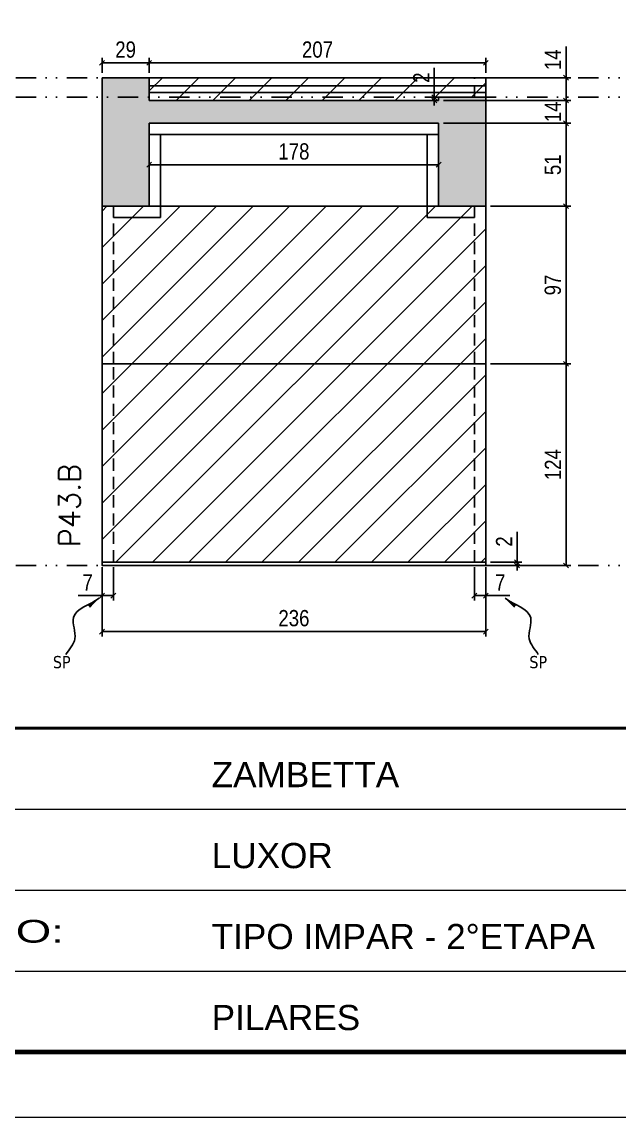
# Model space of a CAD drawing. Extents: x 14400 to 20667, y -21631 to 6985.
# Drawn here: x 19764 to 20131, y 1340 to 2014 of the extents above; entities that cross this region are included whole.
import ezdxf

# ---------------------------------------------------------------- set-up
doc = ezdxf.new("R2010")
doc.units = 0
for name, pattern in [('CONTINUO', [0]), ('DASHED', [0.75, 0.5, -0.25]), ('DIVIDE2', [0.625, 0.25, -0.125, 0, -0.125, 0, -0.125]), ('HIDDEN', [0.375, 0.25, -0.125])]:
    doc.linetypes.add(name, pattern=pattern)
for name, color, linetype in [('COTA', 241, 'Continuous'), ('Nível', 160, 'Continuous'), ('Painéis', 200, 'Continuous'), ('SARR_2.2x7', 40, 'Continuous'), ('SARR_EDITAR', 141, 'Continuous'), ('texto', 7, 'Continuous')]:
    doc.layers.add(name, color=color, linetype=linetype)
for name, color, linetype, lineweight in [('Folhas', 255, 'Continuous', 9), ('Hachura', 251, 'Continuous', 9), ('SARRAFO DE PRESSAO', 251, 'DASHED', 9), ('Texto Seção', 7, 'Continuous', 15)]:
    doc.layers.add(name, color=color, linetype=linetype, lineweight=lineweight)
doc.styles.add('ARIAL', font='arial.ttf')
doc.styles.add('COTA TECNICA', font='techl___.ttf', dxfattribs={"height": 10})
doc.styles.add('COTA TECNICA-50', font='techl___.ttf', dxfattribs={"height": 10})
doc.styles.add('REGUA-120', font='ROMANS.shx', dxfattribs={"height": 15})
doc.styles.get("Standard").update_dxf_attribs({"font": 'arial.ttf'})
doc.styles.add('Tecnologia', font='')
doc.styles.get('Tecnologia').set_extended_font_data('Forgotten Futurist')
doc.dimstyles.new('COTA PAINEL-50', dxfattribs={"dimtxt": 10, "dimasz": 3, "dimexe": 3, "dimexo": 3, "dimgap": 3, "dimtad": 1, "dimdec": 1, "dimzin": 12, "dimdsep": 46, "dimtxsty": 'COTA TECNICA-50', "dimblk1": 'OBLIQUE', "dimblk2": 'OBLIQUE', "dimsah": 1, "dimcen": 0.9, "dimclrd": 4, "dimclre": 4, "dimclrt": 240, "dimadec": 1, "dimazin": 3, "dimtfac": 1, "dimtdec": 1, "dimtmove": 0, "dimatfit": 3, "dimfxl": 1, "dimtolj": 1, "dimtzin": 12, "dimarcsym": 0})
doc.dimstyles.new('PAINEL', dxfattribs={"dimtxt": 10, "dimasz": 3, "dimexe": 3, "dimexo": 3, "dimgap": 3, "dimtad": 1, "dimdec": 1, "dimzin": 12, "dimdsep": 46, "dimtxsty": 'COTA TECNICA', "dimblk1": 'OBLIQUE', "dimblk2": 'OBLIQUE', "dimsah": 1, "dimcen": 0.9, "dimclrd": 4, "dimclre": 4, "dimclrt": 240, "dimadec": 1, "dimazin": 3, "dimtfac": 1, "dimtdec": 1, "dimtmove": 0, "dimatfit": 3, "dimfxl": 1, "dimtolj": 1, "dimtzin": 12, "dimarcsym": 0})
doc.dimstyles.get("Standard").update_dxf_attribs({"dimtxt": 0.18, "dimasz": 0.18, "dimexe": 0.18, "dimexo": 0.0625, "dimgap": 0.09, "dimtad": 0, "dimtih": 1, "dimtoh": 1, "dimdec": 4, "dimzin": 0, "dimdsep": 46, "dimtxsty": 'Standard', "dimcen": 0.09, "dimadec": 0, "dimazin": 0, "dimtfac": 1, "dimtdec": 4, "dimtofl": 0, "dimtmove": 0, "dimatfit": 3, "dimfxl": 1, "dimtolj": 1, "dimtzin": 0, "dimarcsym": 0})

# ---------------------------------------------------------------- blocks, each defined once
blk = doc.blocks.new('9999999999')
at = {"color": 30, "linetype": 'CONTINUO'}
for p, q in [((98564.56, 34379.64), (99583.98, 34379.64)), ((98564.56, 34329.83), (99487.98, 34329.83)), ((98564.56, 34280.02), (99487.98, 34280.02))]:
    blk.add_line(p, q, dxfattribs=at)
at = {"color": 30, "linetype": 'CONTINUO', "const_width": 2}
blk.add_lwpolyline([(99583.98, 34230.21), (99583.98, 34414.45, 0.414214), (99568.98, 34429.45), (98228.98, 34429.45, 0.414214), (98213.98, 34414.45), (98213.98, 34245.21, 0.414214), (98228.98, 34230.21), (99583.98, 34230.21)], format="xyb", dxfattribs=at)
at = {"layer": 'Folhas'}
blk.add_lwpolyline([(98138.98, 34190.21), (99623.98, 34190.21), (99623.98, 35240.21), (98138.98, 35240.21)], close=True, dxfattribs=at)
at = {"layer": 'Folhas', "color": 30, "const_width": 3}
blk.add_lwpolyline([(98213.98, 34230.21), (99583.98, 34230.21), (99583.98, 35200.21), (98213.98, 35200.21)], close=True, dxfattribs=at)
at = {"color": 7, "linetype": 'Continuous', "ltscale": 5, "style": 'ARIAL'}
for s, height, p in [('ZAMBETTA', 15.483, (98837.68, 34393.13)), ('LUXOR', 15.483, (98837.68, 34343.32)), ('TIPO IMPAR - 2°ETAPA', 15.4829, (98837.68, 34293.51)), ('PILARES', 15.483, (98837.68, 34243.7))]:
    blk.add_text(s, height=height, dxfattribs=at).set_placement(p)
at = {"layer": 'Folhas', "color": 7, "style": 'Tecnologia', "width": 1.5}
blk.add_text('PAVIMENTO:', height=14, dxfattribs=at).set_placement((98573.65, 34297.5))
blk = doc.blocks.new('_Oblique')
at = {"color": 0, "linetype": 'ByBlock', "lineweight": -2}
blk.add_line((-0.5, -0.5), (0.5, 0.5), dxfattribs=at)
blk = doc.blocks.new('*D892')
at = {"layer": 'COTA', "color": 4, "lineweight": -2, "transparency": 16777216}
for p, q in [((19813.27, 1678.71), (19813.27, 1636.03)), ((20049.27, 1678.71), (20049.27, 1636.03)), ((20049.27, 1639.03), (19813.27, 1639.03))]:
    blk.add_line(p, q, dxfattribs=at)
at = {"layer": 'Defpoints', "color": 0, "transparency": 16777216}
for p in [(19813.27, 1681.71), (20049.27, 1681.71), (19813.27, 1639.03)]:
    blk.add_point(p, dxfattribs=at)
at = {"layer": 'COTA', "color": 4, "lineweight": -2, "transparency": 16777216, "xscale": 3, "yscale": 3, "zscale": 3, "rotation": 180}
blk.add_blockref('_Oblique', (19813.27, 1639.03), dxfattribs=at)
at = {"layer": 'COTA', "color": 4, "lineweight": -2, "transparency": 16777216, "xscale": 3, "yscale": 3, "zscale": 3}
blk.add_blockref('_Oblique', (20049.27, 1639.03), dxfattribs=at)
at = {"layer": 'COTA', "color": 240, "transparency": 16777216, "insert": (19931.27, 1647.25), "char_height": 10, "attachment_point": 5, "style": 'COTA TECNICA'}
blk.add_mtext('\\A1;236', dxfattribs=at)
blk = doc.blocks.new('*D893')
at = {"layer": 'COTA', "color": 4, "lineweight": -2, "transparency": 16777216}
for p, q in [((20042.27, 1678.71), (20042.27, 1658.2)), ((20049.27, 1676.71), (20049.27, 1658.2)), ((20042.27, 1661.2), (20049.27, 1661.2)), ((20049.27, 1661.2), (20064, 1661.2))]:
    blk.add_line(p, q, dxfattribs=at)
at = {"layer": 'Defpoints', "color": 0, "transparency": 16777216}
for p in [(20042.27, 1681.71), (20049.27, 1679.71), (20049.27, 1661.2)]:
    blk.add_point(p, dxfattribs=at)
at = {"layer": 'COTA', "color": 4, "lineweight": -2, "transparency": 16777216, "xscale": 3, "yscale": 3, "zscale": 3, "rotation": 180}
blk.add_blockref('_Oblique', (20042.27, 1661.2), dxfattribs=at)
at = {"layer": 'COTA', "color": 4, "lineweight": -2, "transparency": 16777216, "xscale": 3, "yscale": 3, "zscale": 3}
blk.add_blockref('_Oblique', (20049.27, 1661.2), dxfattribs=at)
at = {"layer": 'COTA', "color": 240, "transparency": 16777216, "insert": (20058.14, 1669.27), "char_height": 10, "attachment_point": 5, "style": 'COTA TECNICA-50'}
blk.add_mtext('\\A1;7', dxfattribs=at)
blk = doc.blocks.new('*D894')
at = {"layer": 'COTA', "color": 4, "lineweight": -2, "transparency": 16777216}
for p, q in [((19820.27, 1678.71), (19820.27, 1658.2)), ((19813.27, 1676.71), (19813.27, 1658.2)), ((19813.27, 1661.2), (19798.54, 1661.2)), ((19820.27, 1661.2), (19813.27, 1661.2))]:
    blk.add_line(p, q, dxfattribs=at)
at = {"layer": 'Defpoints', "color": 0, "transparency": 16777216}
for p in [(19813.27, 1679.71), (19820.27, 1681.71), (19813.27, 1661.2)]:
    blk.add_point(p, dxfattribs=at)
at = {"layer": 'COTA', "color": 4, "lineweight": -2, "transparency": 16777216, "xscale": 3, "yscale": 3, "zscale": 3, "rotation": 180}
blk.add_blockref('_Oblique', (19813.27, 1661.2), dxfattribs=at)
at = {"layer": 'COTA', "color": 4, "lineweight": -2, "transparency": 16777216, "xscale": 3, "yscale": 3, "zscale": 3}
blk.add_blockref('_Oblique', (19820.27, 1661.2), dxfattribs=at)
at = {"layer": 'COTA', "color": 240, "transparency": 16777216, "insert": (19804.41, 1669.27), "char_height": 10, "attachment_point": 5, "style": 'COTA TECNICA-50'}
blk.add_mtext('\\A1;7', dxfattribs=at)
blk = doc.blocks.new('*D901')
at = {"layer": 'COTA', "color": 4, "linetype": 'ByBlock', "lineweight": -2, "transparency": 16777216}
for p, q in [((20052.27, 1803.71), (20101.64, 1803.71)), ((20098.64, 1679.71), (20098.64, 1803.71)), ((20052.27, 1679.71), (20101.64, 1679.71))]:
    blk.add_line(p, q, dxfattribs=at)
at = {"layer": 'Defpoints', "color": 0, "linetype": 'ByBlock', "transparency": 16777216}
for p in [(20049.27, 1803.71), (20098.64, 1803.71), (20049.27, 1679.71)]:
    blk.add_point(p, dxfattribs=at)
at = {"layer": 'COTA', "color": 4, "linetype": 'ByBlock', "lineweight": -2, "transparency": 16777216, "xscale": 3, "yscale": 3, "zscale": 3}
for p, rotation in [((20098.64, 1803.71), 90), ((20098.64, 1679.71), 270)]:
    blk.add_blockref('_Oblique', p, dxfattribs=dict(at, rotation=rotation))
at = {"layer": 'COTA', "color": 240, "linetype": 'ByBlock', "transparency": 16777216, "insert": (20090.57, 1741.71), "char_height": 10, "attachment_point": 5, "rotation": 90, "style": 'COTA TECNICA'}
blk.add_mtext('\\A1;124', dxfattribs=at)
blk = doc.blocks.new('*D895')
at = {"layer": 'COTA', "color": 4, "lineweight": -2, "transparency": 16777216}
for p, q in [((20068.53, 1681.71), (20068.53, 1700.51)), ((20052.27, 1681.71), (20071.53, 1681.71)), ((20052.27, 1679.71), (20071.53, 1679.71)), ((20068.53, 1679.71), (20068.53, 1681.71)), ((20068.53, 1679.71), (20068.53, 1676.71))]:
    blk.add_line(p, q, dxfattribs=at)
at = {"layer": 'Defpoints', "color": 0, "transparency": 16777216}
for p in [(20049.27, 1681.71), (20049.27, 1679.71), (20068.53, 1679.71)]:
    blk.add_point(p, dxfattribs=at)
at = {"layer": 'COTA', "color": 4, "lineweight": -2, "transparency": 16777216, "xscale": 3, "yscale": 3, "zscale": 3}
for p, rotation in [((20068.53, 1681.71), 270), ((20068.53, 1679.71), 90)]:
    blk.add_blockref('_Oblique', p, dxfattribs=dict(at, rotation=rotation))
at = {"layer": 'COTA', "color": 240, "transparency": 16777216, "insert": (20060.53, 1694.46), "char_height": 10, "attachment_point": 5, "rotation": 90, "style": 'COTA TECNICA-50'}
blk.add_mtext('\\A1;2', dxfattribs=at)
blk = doc.blocks.new('*D902')
at = {"layer": 'COTA', "color": 4, "linetype": 'ByBlock', "lineweight": -2, "transparency": 16777216}
for p, q in [((20052.27, 1803.71), (20101.64, 1803.71)), ((20098.64, 1679.71), (20098.64, 1803.71)), ((20052.27, 1679.71), (20101.64, 1679.71))]:
    blk.add_line(p, q, dxfattribs=at)
at = {"layer": 'Defpoints', "color": 0, "linetype": 'ByBlock', "transparency": 16777216}
for p in [(20049.27, 1803.71), (20098.64, 1803.71), (20049.27, 1679.71)]:
    blk.add_point(p, dxfattribs=at)
at = {"layer": 'COTA', "color": 4, "linetype": 'ByBlock', "lineweight": -2, "transparency": 16777216, "xscale": 3, "yscale": 3, "zscale": 3}
for p, rotation in [((20098.64, 1803.71), 90), ((20098.64, 1679.71), 270)]:
    blk.add_blockref('_Oblique', p, dxfattribs=dict(at, rotation=rotation))
at = {"layer": 'COTA', "color": 240, "linetype": 'ByBlock', "transparency": 16777216, "insert": (20090.57, 1741.71), "char_height": 10, "attachment_point": 5, "rotation": 90, "style": 'COTA TECNICA'}
blk.add_mtext('\\A1;124', dxfattribs=at)
blk = doc.blocks.new('*D903')
at = {"layer": 'COTA', "color": 4, "lineweight": -2, "transparency": 16777216}
for p, q in [((20052.27, 1900.71), (20101.64, 1900.71)), ((20098.64, 1803.71), (20098.64, 1900.71)), ((20052.27, 1803.71), (20101.64, 1803.71))]:
    blk.add_line(p, q, dxfattribs=at)
at = {"layer": 'Defpoints', "color": 0, "transparency": 16777216}
for p in [(20049.27, 1900.71), (20098.64, 1900.71), (20049.27, 1803.71)]:
    blk.add_point(p, dxfattribs=at)
at = {"layer": 'COTA', "color": 4, "lineweight": -2, "transparency": 16777216, "xscale": 3, "yscale": 3, "zscale": 3}
for p, rotation in [((20098.64, 1900.71), 90), ((20098.64, 1803.71), 270)]:
    blk.add_blockref('_Oblique', p, dxfattribs=dict(at, rotation=rotation))
at = {"layer": 'COTA', "color": 240, "transparency": 16777216, "insert": (20090.54, 1852.21), "char_height": 10, "attachment_point": 5, "rotation": 90, "style": 'COTA TECNICA'}
blk.add_mtext('\\A1;97', dxfattribs=at)
blk = doc.blocks.new('*D904')
at = {"layer": 'COTA', "color": 4, "lineweight": -2, "transparency": 16777216}
for p, q in [((20023.27, 1951.71), (20101.64, 1951.71)), ((20098.64, 1900.71), (20098.64, 1951.71)), ((20052.27, 1900.71), (20101.64, 1900.71))]:
    blk.add_line(p, q, dxfattribs=at)
at = {"layer": 'Defpoints', "color": 0, "transparency": 16777216}
for p in [(20020.27, 1951.71), (20098.64, 1951.71), (20049.27, 1900.71)]:
    blk.add_point(p, dxfattribs=at)
at = {"layer": 'COTA', "color": 4, "lineweight": -2, "transparency": 16777216, "xscale": 3, "yscale": 3, "zscale": 3}
for p, rotation in [((20098.64, 1951.71), 90), ((20098.64, 1900.71), 270)]:
    blk.add_blockref('_Oblique', p, dxfattribs=dict(at, rotation=rotation))
at = {"layer": 'COTA', "color": 240, "transparency": 16777216, "insert": (20090.53, 1926.21), "char_height": 10, "attachment_point": 5, "rotation": 90, "style": 'COTA TECNICA'}
blk.add_mtext('\\A1;51', dxfattribs=at)
blk = doc.blocks.new('*D905')
at = {"layer": 'COTA', "color": 4, "lineweight": -2, "transparency": 16777216}
for p, q in [((20023.27, 1965.71), (20101.64, 1965.71)), ((20098.64, 1951.71), (20098.64, 1965.71)), ((20023.27, 1951.71), (20101.64, 1951.71))]:
    blk.add_line(p, q, dxfattribs=at)
at = {"layer": 'Defpoints', "color": 0, "transparency": 16777216}
for p in [(20020.27, 1965.71), (20098.64, 1965.71), (20020.27, 1951.71)]:
    blk.add_point(p, dxfattribs=at)
at = {"layer": 'COTA', "color": 4, "lineweight": -2, "transparency": 16777216, "xscale": 3, "yscale": 3, "zscale": 3}
for p, rotation in [((20098.64, 1965.71), 90), ((20098.64, 1951.71), 270)]:
    blk.add_blockref('_Oblique', p, dxfattribs=dict(at, rotation=rotation))
at = {"layer": 'COTA', "color": 240, "transparency": 16777216, "insert": (20090.57, 1958.71), "char_height": 10, "attachment_point": 5, "rotation": 90, "style": 'COTA TECNICA'}
blk.add_mtext('\\A1;14', dxfattribs=at)
blk = doc.blocks.new('*D906')
at = {"layer": 'COTA', "color": 4, "lineweight": -2, "transparency": 16777216}
for p, q in [((20098.64, 1979.71), (20098.64, 1998.83)), ((20052.27, 1979.71), (20101.64, 1979.71)), ((20098.64, 1965.71), (20098.64, 1979.71)), ((20052.27, 1965.71), (20101.64, 1965.71))]:
    blk.add_line(p, q, dxfattribs=at)
at = {"layer": 'Defpoints', "color": 0, "transparency": 16777216}
for p in [(20049.27, 1979.71), (20098.64, 1979.71), (20049.27, 1965.71)]:
    blk.add_point(p, dxfattribs=at)
at = {"layer": 'COTA', "color": 4, "lineweight": -2, "transparency": 16777216, "xscale": 3, "yscale": 3, "zscale": 3}
for p, rotation in [((20098.64, 1979.71), 90), ((20098.64, 1965.71), 270)]:
    blk.add_blockref('_Oblique', p, dxfattribs=dict(at, rotation=rotation))
at = {"layer": 'COTA', "color": 240, "transparency": 16777216, "insert": (20090.57, 1990.77), "char_height": 10, "attachment_point": 5, "rotation": 90, "style": 'COTA TECNICA'}
blk.add_mtext('\\A1;14', dxfattribs=at)
blk = doc.blocks.new('*D907')
at = {"layer": 'COTA', "color": 4, "lineweight": -2, "transparency": 16777216}
for p, q in [((19813.27, 1982.71), (19813.27, 1991.89)), ((19842.27, 1988.89), (19813.27, 1988.89)), ((19842.27, 1982.71), (19842.27, 1991.89))]:
    blk.add_line(p, q, dxfattribs=at)
at = {"layer": 'Defpoints', "color": 0, "transparency": 16777216}
for p in [(19813.27, 1988.89), (19813.27, 1979.71), (19842.27, 1979.71)]:
    blk.add_point(p, dxfattribs=at)
at = {"layer": 'COTA', "color": 4, "lineweight": -2, "transparency": 16777216, "xscale": 3, "yscale": 3, "zscale": 3, "rotation": 180}
blk.add_blockref('_Oblique', (19813.27, 1988.89), dxfattribs=at)
at = {"layer": 'COTA', "color": 4, "lineweight": -2, "transparency": 16777216, "xscale": 3, "yscale": 3, "zscale": 3}
blk.add_blockref('_Oblique', (19842.27, 1988.89), dxfattribs=at)
at = {"layer": 'COTA', "color": 240, "transparency": 16777216, "insert": (19827.77, 1996.98), "char_height": 10, "attachment_point": 5, "style": 'COTA TECNICA'}
blk.add_mtext('\\A1;29', dxfattribs=at)
blk = doc.blocks.new('*D908')
at = {"layer": 'COTA', "color": 4, "lineweight": -2, "transparency": 16777216}
for p, q in [((19842.27, 1982.71), (19842.27, 1991.89)), ((19842.27, 1988.89), (20049.27, 1988.89)), ((20049.27, 1982.71), (20049.27, 1991.89))]:
    blk.add_line(p, q, dxfattribs=at)
at = {"layer": 'Defpoints', "color": 0, "transparency": 16777216}
for p in [(20049.27, 1988.89), (19842.27, 1979.71), (20049.27, 1979.71)]:
    blk.add_point(p, dxfattribs=at)
at = {"layer": 'COTA', "color": 4, "lineweight": -2, "transparency": 16777216, "xscale": 3, "yscale": 3, "zscale": 3, "rotation": 180}
blk.add_blockref('_Oblique', (19842.27, 1988.89), dxfattribs=at)
at = {"layer": 'COTA', "color": 4, "lineweight": -2, "transparency": 16777216, "xscale": 3, "yscale": 3, "zscale": 3}
blk.add_blockref('_Oblique', (20049.27, 1988.89), dxfattribs=at)
at = {"layer": 'COTA', "color": 240, "transparency": 16777216, "insert": (19945.77, 1997), "char_height": 10, "attachment_point": 5, "style": 'COTA TECNICA'}
blk.add_mtext('\\A1;207', dxfattribs=at)
blk = doc.blocks.new('*D1208')
at = {"layer": 'COTA', "color": 4, "lineweight": -2, "transparency": 16777216}
for p, q in [((19842.27, 1941.71), (19842.27, 1923.21)), ((20020.27, 1941.71), (20020.27, 1923.21)), ((19842.27, 1926.21), (20020.27, 1926.21))]:
    blk.add_line(p, q, dxfattribs=at)
at = {"layer": 'Defpoints', "color": 0, "transparency": 16777216}
for p in [(19842.27, 1944.71), (20020.27, 1944.71), (20020.27, 1926.21)]:
    blk.add_point(p, dxfattribs=at)
at = {"layer": 'COTA', "color": 4, "lineweight": -2, "transparency": 16777216, "xscale": 3, "yscale": 3, "zscale": 3, "rotation": 180}
blk.add_blockref('_Oblique', (19842.27, 1926.21), dxfattribs=at)
at = {"layer": 'COTA', "color": 4, "lineweight": -2, "transparency": 16777216, "xscale": 3, "yscale": 3, "zscale": 3}
blk.add_blockref('_Oblique', (20020.27, 1926.21), dxfattribs=at)
at = {"layer": 'COTA', "color": 240, "transparency": 16777216, "insert": (19931.27, 1934.31), "char_height": 10, "attachment_point": 5, "style": 'COTA TECNICA'}
blk.add_mtext('\\A1;178', dxfattribs=at)
blk = doc.blocks.new('*D2014')
at = {"layer": 'COTA', "color": 4, "lineweight": -2, "transparency": 16777216}
for p, q in [((20017.58, 1967.71), (20017.58, 1985.82)), ((20017.27, 1967.71), (20014.58, 1967.71)), ((20017.58, 1965.71), (20017.58, 1967.71)), ((20017.27, 1965.71), (20014.58, 1965.71)), ((20017.58, 1965.71), (20017.58, 1962.71))]:
    blk.add_line(p, q, dxfattribs=at)
at = {"layer": 'Defpoints', "color": 0, "transparency": 16777216}
for p in [(20017.58, 1967.71), (20020.27, 1967.71), (20020.27, 1965.71)]:
    blk.add_point(p, dxfattribs=at)
at = {"layer": 'COTA', "color": 4, "lineweight": -2, "transparency": 16777216, "xscale": 3, "yscale": 3, "zscale": 3}
for p, rotation in [((20017.58, 1967.71), 270), ((20017.58, 1965.71), 90)]:
    blk.add_blockref('_Oblique', p, dxfattribs=dict(at, rotation=rotation))
at = {"layer": 'COTA', "color": 240, "transparency": 16777216, "insert": (20009.58, 1979.77), "char_height": 10, "attachment_point": 5, "rotation": 90, "style": 'COTA TECNICA'}
blk.add_mtext('\\A1;2', dxfattribs=at)

msp = doc.modelspace()

# ---------------------------------------------------------------- hatches: boundary and pattern name
at = {"layer": 'COTA'}
h = msp.add_hatch(dxfattribs=at)
h.set_pattern_fill('AR-CONC', color=256, scale=0.03)
h.paths.add_polyline_path([(19842.27, 1979.71), (19813.27, 1979.71), (19813.27, 1967.71), (19842.27, 1967.71)])
h.paths.add_polyline_path([(19842.27, 1951.71), (20020.27, 1951.71), (20020.27, 1900.71), (20049.27, 1900.71), (20049.27, 1967.71), (20020.27, 1967.71), (20020.27, 1965.71), (19842.27, 1965.71), (19842.27, 1967.71), (19813.27, 1967.71), (19813.27, 1900.71), (19842.27, 1900.71)])
at = {"layer": 'Hachura', "linetype": 'ByBlock'}
h = msp.add_hatch(dxfattribs=at)
h.set_pattern_fill('ANSI31', color=256, scale=5)
h.paths.add_polyline_path([(19582.22, 1979.71), (19375.22, 1979.71), (19375.22, 1967.71), (19451.22, 1967.71), (19451.22, 1965.71), (19582.22, 1965.71)])
h.paths.add_polyline_path([(19582.22, 1951.71), (19451.22, 1951.71), (19451.22, 1900.71), (19582.22, 1900.71)])
h.paths.add_polyline_path([(19611.22, 1900.71), (19375.22, 1900.71), (19375.22, 1803.71), (19611.22, 1803.71)])
h.paths.add_polyline_path([(19611.22, 1803.71), (19375.22, 1803.71), (19375.22, 1681.71), (19611.22, 1681.71)])
h.paths.add_polyline_path([(20049.27, 1803.71), (19813.27, 1803.71), (19813.27, 1681.71), (20049.27, 1681.71)])
h.paths.add_polyline_path([(20049.27, 1900.71), (19813.27, 1900.71), (19813.27, 1803.71), (20049.27, 1803.71)])
h.paths.add_polyline_path([(20049.27, 1979.71), (19842.27, 1979.71), (19842.27, 1965.71), (20020.27, 1965.71), (20020.27, 1967.71), (20049.27, 1967.71)])
h.paths.add_polyline_path([(20241.45, 1979.71), (20222.45, 1979.71), (20222.45, 1967.71), (20241.45, 1967.71)])
h.paths.add_polyline_path([(20241.45, 1900.71), (20222.45, 1900.71), (20222.45, 1681.71), (20241.45, 1681.71)])
h.paths.add_polyline_path([(20440, 1900.71), (20421, 1900.71), (20421, 1681.71), (20440, 1681.71)])

# ---------------------------------------------------------------- linework, layer by layer
at = {"layer": 'COTA'}
for p, q in [((19813.27, 1900.71), (19813.27, 1979.71)), ((19813.27, 1979.71), (19842.27, 1979.71)), ((20049.27, 1900.71), (20049.27, 1967.71)), ((19849.27, 1900.71), (19849.27, 1893.71)), ((20013.27, 1900.71), (20013.27, 1893.71))]:
    msp.add_line(p, q, dxfattribs=at)
at = {"layer": 'Nível', "color": 4, "linetype": 'DIVIDE2', "ltscale": 50}
for p, q in [((19256.97, 1979.71), (20626.97, 1979.71)), ((19256.97, 1967.71), (20626.97, 1967.71)), ((19256.97, 1679.71), (20626.97, 1679.71)), ((19256.97, 1679.71), (20626.97, 1679.71))]:
    msp.add_line(p, q, dxfattribs=at)
at = {"layer": 'Painéis'}
for p, q in [((19842.27, 1979.71), (20049.27, 1979.71)), ((19842.27, 1965.71), (19842.27, 1979.71)), ((20049.27, 1967.71), (20049.27, 1979.71)), ((20020.27, 1965.71), (20020.27, 1967.71)), ((20020.27, 1967.71), (20049.27, 1967.71)), ((19842.27, 1965.71), (20020.27, 1965.71)), ((19842.27, 1951.71), (20020.27, 1951.71)), ((19842.27, 1900.71), (19842.27, 1951.71)), ((20020.27, 1900.71), (20020.27, 1951.71)), ((19813.27, 1900.71), (19813.27, 1681.71)), ((20049.27, 1900.71), (19813.27, 1900.71)), ((20049.27, 1681.71), (20049.27, 1900.71)), ((20049.27, 1803.71), (19813.27, 1803.71)), ((19813.27, 1681.71), (20049.27, 1681.71))]:
    msp.add_line(p, q, dxfattribs=at)
msp.add_lwpolyline([(20049.27, 1681.71), (19813.27, 1681.71), (19813.27, 1679.71), (20049.27, 1679.71)], close=True, dxfattribs=at)
at = {"layer": 'SARR_2.2x7', "linetype": 'HIDDEN', "ltscale": 30}
for p, q in [((20042.27, 1967.71), (20042.27, 1979.71)), ((19820.27, 1803.71), (19820.27, 1900.71)), ((20042.27, 1803.71), (20042.27, 1900.71)), ((19820.27, 1681.71), (19820.27, 1803.71)), ((20042.27, 1681.71), (20042.27, 1803.71))]:
    msp.add_line(p, q, dxfattribs=at)
at = {"layer": 'SARR_2.2x7'}
for p, q in [((19842.27, 1944.71), (20020.27, 1944.71)), ((19849.27, 1900.71), (19849.27, 1944.71)), ((20013.27, 1900.71), (20013.27, 1944.71)), ((19849.27, 1893.71), (19820.27, 1893.71)), ((20013.27, 1893.71), (20042.27, 1893.71))]:
    msp.add_line(p, q, dxfattribs=at)
at = {"layer": 'SARR_EDITAR'}
for p, q in [((19842.27, 1974.71), (20049.27, 1974.71)), ((19842.27, 1970.71), (20049.27, 1970.71))]:
    msp.add_line(p, q, dxfattribs=at)

# ---------------------------------------------------------------- block references
at = {"layer": 'SARRAFO DE PRESSAO', "color": 6, "linetype": 'ByBlock'}
msp.add_blockref('9999999999', (-78957.01, -32849.78), dxfattribs=at)

# ---------------------------------------------------------------- texts
at = {"layer": 'texto', "color": 0, "char_height": 7.5, "attachment_point": 5}
for insert in [(19788.5, 1620.22), (20081.52, 1620.22)]:
    msp.add_mtext('{\\fTahoma|b0|i0|c0|p34;\\C4;SP}', dxfattribs=dict(at, insert=insert))
at = {"layer": 'Texto Seção', "insert": (19799.8, 1690.96), "char_height": 13, "width": 285.3299, "attachment_point": 7, "rotation": 90, "style": 'REGUA-120'}
msp.add_mtext('\\pt26;P43.B', dxfattribs=at)

# ---------------------------------------------------------------- dimensions: what is measured, and where the dimension line sits
at = {"layer": 'COTA'}
for base, p1, p2, dimstyle, picture, middle in [((19813.27, 1988.89), (19842.27, 1979.71), (19813.27, 1979.71), 'PAINEL', '*D907', (19827.77, 1996.98)), ((20049.27, 1988.89), (19842.27, 1979.71), (20049.27, 1979.71), 'PAINEL', '*D908', (19945.77, 1997)), ((20020.27, 1926.21), (19842.27, 1944.71), (20020.27, 1944.71), 'PAINEL', '*D1208', (19931.27, 1934.31)), ((20049.27, 1661.2), (20042.27, 1681.71), (20049.27, 1679.71), 'COTA PAINEL-50', '*D893', (20058.14, 1669.27))]:
    dim = msp.add_linear_dim(base=base, p1=p1, p2=p2, dimstyle=dimstyle, dxfattribs=at)
    dim.commit()
    dim.dimension.update_dxf_attribs({"geometry": picture, "text_midpoint": middle})
for base, p1, p2, angle, dimstyle, picture, middle in [((20098.64, 1979.71), (20049.27, 1965.71), (20049.27, 1979.71), 90, 'PAINEL', '*D906', (20090.57, 1990.77)), ((20017.58, 1967.71), (20020.27, 1965.71), (20020.27, 1967.71), 90, 'PAINEL', '*D2014', (20009.58, 1979.77)), ((20098.64, 1900.71), (20049.27, 1803.71), (20049.27, 1900.71), 90, 'PAINEL', '*D903', (20090.54, 1852.21)), ((19813.27, 1661.2), (19820.27, 1681.71), (19813.27, 1679.71), 180, 'COTA PAINEL-50', '*D894', (19804.41, 1669.27))]:
    dim = msp.add_linear_dim(base=base, p1=p1, p2=p2, angle=angle, dimstyle=dimstyle, dxfattribs=at)
    dim.commit()
    dim.dimension.update_dxf_attribs({"geometry": picture, "text_midpoint": middle})
for base, p1, p2, dimstyle, picture, middle in [((20098.64, 1965.71), (20020.27, 1951.71), (20020.27, 1965.71), 'PAINEL', '*D905', (20098.64, 1958.71)), ((20068.53, 1679.71), (20049.27, 1681.71), (20049.27, 1679.71), 'COTA PAINEL-50', '*D895', (20068.53, 1694.46))]:
    dim = msp.add_linear_dim(base=base, p1=p1, p2=p2, angle=90, dimstyle=dimstyle, dxfattribs=at)
    dim.commit()
    dim.dimension.update_dxf_attribs({"geometry": picture, "text_midpoint": middle, "dimtype": 160})
for base, p1, p2, angle, override, picture, middle in [((20098.64, 1951.71), (20049.27, 1900.71), (20020.27, 1951.71), 90, {"dimtmove": 1}, '*D904', (20090.53, 1926.21)), ((19813.27, 1639.03), (20049.27, 1681.71), (19813.27, 1681.71), 180, {"dimarcsym": 2}, '*D892', (19931.27, 1647.25))]:
    dim = msp.add_linear_dim(base=base, p1=p1, p2=p2, angle=angle, dimstyle='PAINEL', override=override, dxfattribs=at)
    dim.commit()
    dim.dimension.update_dxf_attribs({"geometry": picture, "text_midpoint": middle})
at = {"layer": 'COTA', "linetype": 'ByBlock'}
for picture in ['*D901', '*D902']:
    dim = msp.add_aligned_dim(p1=(20049.27, 1679.71), p2=(20049.27, 1803.71), distance=-49.37, dimstyle='PAINEL', dxfattribs=at)
    dim.commit()
    dim.dimension.update_dxf_attribs({"geometry": picture, "text_midpoint": (20090.57, 1741.71)})

# ---------------------------------------------------------------- leaders
at = {"layer": 'COTA', "path_type": 1}
for points in [[(19811.44, 1659.53), (19795.66, 1647.69), (19796.58, 1634.69), (19791.03, 1624.91)], [(20061.1, 1659.53), (20076.89, 1647.69), (20075.96, 1634.69), (20081.52, 1624.91)]]:
    msp.add_leader(points, dimstyle='Standard', override={"dimasz": 8}, dxfattribs=at)

doc.saveas('drawing.dxf')
